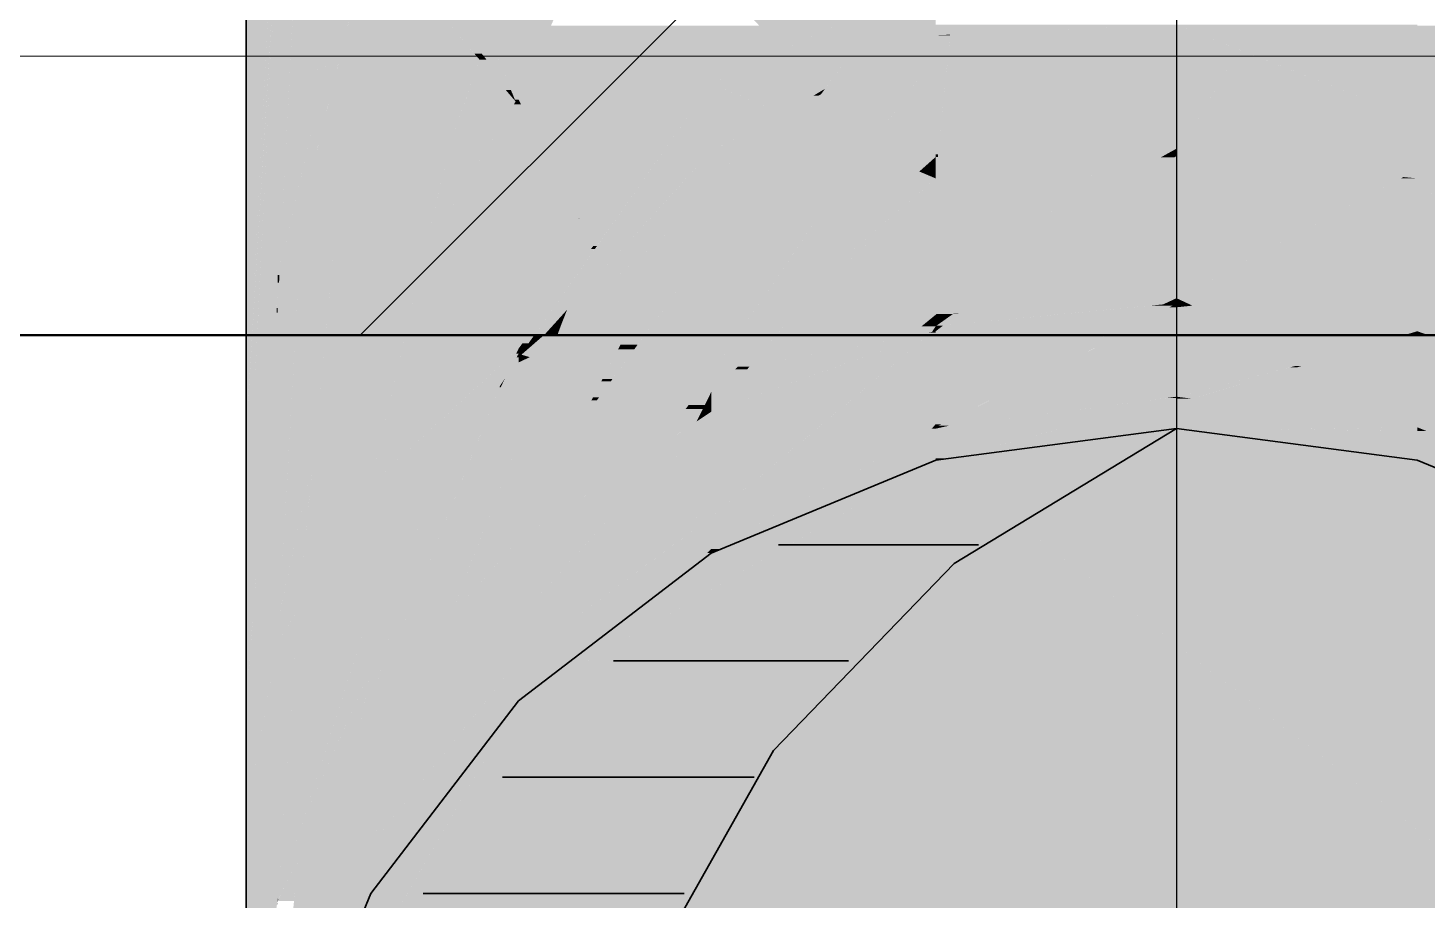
# Model space of a CAD drawing. Extents: x 0 to 756, y -25 to 420.
# Drawn here: x 285.769 to 289.678, y 265.954 to 268.392 of the extents above; entities that cross this region are included whole.
import ezdxf
from ezdxf.lldxf.tags import DXFTag

# ---------------------------------------------------------------- set-up
doc = ezdxf.new("R2010")
doc.units = 0
doc.layers.get('0').update_dxf_attribs({"lineweight": 25})
for name, color, linetype, lineweight in [('A_Innenwand', 7, 'Continuous', 25), ('FENSTER', 7, 'Continuous', 13), ('Standard', 7, 'Continuous', 25), ('WAND_HOLZ_TRAGEND', 7, 'Continuous', 13)]:
    doc.layers.add(name, color=color, linetype=linetype, lineweight=lineweight)
doc.layers.add('L_Abluft', color=2, linetype='Continuous', lineweight=35, true_color=0xffff00)
doc.layers.add('L_Abluft-Shading', color=2, linetype='Continuous', lineweight=35, true_color=0xffff00)
tags = doc.linetypes.add('STRICHPUNKT2', pattern=[12.7, 6.35, -3.175, 0, -3.175]).pattern_tags.tags
tags[10:11] = [DXFTag(74, 4), DXFTag(75, 0), DXFTag(340, '0'), DXFTag(46, 0.0), DXFTag(50, 0.0), DXFTag(44, 0.0), DXFTag(45, 0.0)]
tags[8:9] = [DXFTag(74, 4), DXFTag(75, 0), DXFTag(340, '0'), DXFTag(46, 0.0), DXFTag(50, 0.0), DXFTag(44, 0.0), DXFTag(45, 0.0)]
tags[6:7] = [DXFTag(74, 4), DXFTag(75, 0), DXFTag(340, '0'), DXFTag(46, 0.0), DXFTag(50, 0.0), DXFTag(44, 0.0), DXFTag(45, 0.0)]
tags[4:5] = [DXFTag(74, 4), DXFTag(75, 0), DXFTag(340, '0'), DXFTag(46, 0.0), DXFTag(50, 0.0), DXFTag(44, 0.0), DXFTag(45, 0.0)]

# ---------------------------------------------------------------- blocks, each defined once
blk = doc.blocks.new('Shading-A0T78ONHOY', base_point=(286.4668, 269.5274))
at = {"layer": 'L_Abluft-Shading', "color": 54, "true_color": 0xacac00}
for points in [[(286.5654, 268.1289), (286.7128, 268.8004), (286.6265, 268.8004)], [(286.4715, 267.7009), (286.4668, 267.7009), (286.5226, 268.7007)], [(286.4668, 267.7009), (286.5226, 268.7007), (286.4668, 268.7007)], [(286.5654, 268.1289), (286.4934, 268.1289), (286.6207, 268.7367)], [(286.4934, 268.1289), (286.6207, 268.7367), (286.5245, 268.7367)], [(286.6422, 267.9359), (286.5479, 267.9359), (286.7265, 268.6564)], [(286.5957, 268.1289), (286.5654, 268.1289), (286.7265, 268.6564)], [(286.5654, 268.1289), (286.7265, 268.6564), (286.6812, 268.6564)], [(286.7265, 267.9224), (286.6406, 267.9224), (286.7265, 268.6564)], [(286.4715, 267.7009), (286.5654, 268.1289), (286.4934, 268.1289)], [(286.5479, 267.9359), (286.5231, 267.9359), (286.5654, 268.1289)], [(286.5479, 267.9359), (286.5957, 268.1289), (286.5654, 268.1289)], [(286.4896, 267.7009), (286.4715, 267.7009), (286.5479, 267.9359)], [(286.4715, 267.7009), (286.5479, 267.9359), (286.5231, 267.9359)], [(286.5245, 267.6785), (286.484, 267.6785), (286.5479, 267.9359)], [(286.6265, 267.8016), (286.5357, 267.8016), (286.6422, 267.9359)], [(286.5357, 267.8016), (286.6422, 267.9359), (286.5479, 267.9359)], [(286.6265, 267.8016), (286.7265, 267.9224), (286.6406, 267.9224)], [(286.5245, 267.6785), (286.6265, 267.8016), (286.5357, 267.8016)], [(286.4668, 267.6794), (286.4715, 267.7009), (286.4668, 267.7009)], [(286.4668, 267.6088), (286.4896, 267.7009), (286.4715, 267.7009)], [(286.4704, 267.6794), (286.4668, 267.6794), (286.4715, 267.7009)], [(286.4668, 267.6088), (286.4704, 267.6794), (286.4668, 267.6794)], [(286.4668, 267.6088), (286.5245, 267.6785), (286.484, 267.6785)], [(288.3053, 267.2842), (287.9884, 267.2842), (288.2936, 267.5398)], [(288.0264, 267.3161), (287.9959, 267.3161), (288.2936, 267.5398)], [(288.2513, 267.508), (288.2051, 267.508), (288.2936, 267.5398)], [(288.3053, 267.5398), (288.2936, 267.5398), (288.3053, 267.544)], [(288.3053, 267.2842), (288.3053, 267.5398), (288.2936, 267.5398)], [(289.6628, 267.5398), (289.6511, 267.5398), (289.6511, 267.544)], [(289.6758, 267.5351), (289.6511, 267.5351), (289.6628, 267.5398)], [(289.6511, 267.5351), (289.6628, 267.5398), (289.6511, 267.5398)], [(289.7379, 267.2754), (289.6511, 267.2754), (289.6511, 267.5351)], [(289.7233, 267.319), (289.6758, 267.5351), (289.6511, 267.5351)], [(290.2782, 267.319), (289.7233, 267.319), (289.6758, 267.5351)], [(287.9991, 267.319), (287.6782, 267.319), (288.2051, 267.508)], [(287.9959, 267.3161), (288.2513, 267.508), (288.2051, 267.508)], [(287.9959, 267.3161), (287.6782, 267.3161), (287.9991, 267.319)], [(287.6782, 267.3161), (287.9991, 267.319), (287.6782, 267.319)], [(287.6782, 267.0245), (288.0264, 267.3161), (287.9959, 267.3161)], [(287.6782, 267.0773), (287.9959, 267.3161), (287.6782, 267.3161)], [(287.7358, 267.0773), (287.6782, 267.0773), (287.9959, 267.3161)], [(287.6782, 267.0245), (288.2936, 267.2707), (287.9723, 267.2707)], [(288.2936, 267.2707), (287.9723, 267.2707), (288.3053, 267.2842)], [(287.9723, 267.2707), (288.3053, 267.2842), (287.9884, 267.2842)], [(288.2936, 267.2707), (288.3053, 267.2754), (288.2976, 267.2754)], [(288.3053, 267.2754), (288.2976, 267.2754), (288.3053, 267.2842)], [(289.7513, 267.2353), (289.7379, 267.2754), (289.6511, 267.2754)], [(287.6782, 267.0245), (287.7358, 267.0773), (287.6782, 267.0773)]]:
    blk.add_solid(points, dxfattribs=at)
at = {"layer": 'L_Abluft-Shading', "color": 54, "true_color": 0x8f8f00}
for points in [[(286.4006, 267.3576), (286.3846, 267.3576), (286.4668, 268.7007)], [(286.4668, 267.6794), (286.4165, 267.6794), (286.4668, 268.7007)], [(286.3797, 267.2783), (286.4649, 268.671), (286.4517, 268.671)], [(286.3797, 267.2783), (286.3782, 267.2783), (286.4442, 268.5265)], [(286.3782, 267.2783), (286.4442, 268.5265), (286.3782, 268.5265)], [(286.4633, 267.5957), (286.4124, 267.5957), (286.4668, 267.6794)], [(286.4124, 267.5957), (286.4668, 267.6794), (286.4165, 267.6794)], [(286.4668, 267.6088), (286.4639, 267.6088), (286.4668, 267.6794)], [(286.4633, 267.5957), (286.4668, 267.6088), (286.4639, 267.6088)], [(286.4006, 267.3576), (286.4633, 267.5957), (286.4124, 267.5957)], [(286.3797, 267.2783), (286.4006, 267.3576), (286.3846, 267.3576)], [(286.3782, 267.2724), (286.3797, 267.2783), (286.3782, 267.2783)]]:
    blk.add_solid(points, dxfattribs=at)
at = {"layer": 'L_Abluft-Shading', "color": 52, "true_color": 0xc7c700}
for points in [[(287.1185, 268.218), (286.9219, 268.7), (286.7313, 268.7)], [(287.0309, 268.3029), (286.7265, 268.3029), (286.7265, 268.6564)], [(287.0165, 268.3197), (286.7664, 268.6564), (286.7265, 268.6564)], [(287.0368, 268.3197), (287.0165, 268.3197), (286.7664, 268.6564)], [(287.1293, 268.1916), (287.1397, 268.6036), (286.9612, 268.6036)], [(287.1397, 268.1916), (287.1293, 268.1916), (287.1397, 268.6036)], [(287.0309, 268.3029), (287.0368, 268.3197), (287.0165, 268.3197)], [(287.0503, 268.3029), (287.0309, 268.3029), (287.0368, 268.3197)], [(286.948, 268.0667), (286.7265, 268.0667), (287.0309, 268.3029)], [(286.7265, 268.0667), (287.0309, 268.3029), (286.7265, 268.3029)], [(287.1315, 268.1862), (286.99, 268.1862), (287.0309, 268.3029)], [(287.1041, 268.218), (287.0503, 268.3029), (287.0309, 268.3029)], [(287.1185, 268.218), (287.1041, 268.218), (287.0503, 268.3029)], [(287.1315, 268.1862), (287.1185, 268.218), (287.1041, 268.218)], [(287.1315, 268.1862), (287.1397, 268.1916), (287.1293, 268.1916)], [(286.948, 268.0667), (287.1315, 268.1862), (286.99, 268.1862)], [(286.7265, 267.9224), (286.948, 268.0667), (286.7265, 268.0667)], [(288.2441, 267.6031), (287.9185, 267.6031), (288.3053, 267.9712)], [(288.0428, 267.7214), (288.0186, 267.7214), (288.3053, 267.9712)], [(288.2716, 267.9419), (288.2051, 267.9419), (288.3053, 267.9712)], [(288.3053, 267.5901), (288.2419, 267.5901), (288.3053, 267.9712)], [(290.0619, 267.544), (289.6511, 267.544), (289.6511, 267.9712)], [(289.9369, 267.8875), (289.7316, 267.8875), (289.6511, 267.9712)], [(288.1512, 267.8781), (287.9874, 267.8781), (288.2051, 267.9419)], [(288.0186, 267.7214), (288.2716, 267.9419), (288.2051, 267.9419)], [(287.9256, 267.7876), (287.6782, 267.7876), (287.9874, 267.8781)], [(288.0186, 267.7214), (287.8805, 267.7214), (288.1512, 267.8781)], [(287.8805, 267.7214), (288.1512, 267.8781), (287.9874, 267.8781)], [(287.6782, 267.4248), (287.9256, 267.7876), (287.6782, 267.7876)], [(287.6782, 267.4248), (288.0186, 267.7214), (287.8805, 267.7214)], [(287.9185, 267.6031), (287.8828, 267.6031), (288.0186, 267.7214)], [(287.9185, 267.6031), (288.0428, 267.7214), (288.0186, 267.7214)], [(287.7444, 267.4374), (287.6926, 267.4374), (287.9185, 267.6031)], [(287.6926, 267.4374), (287.9185, 267.6031), (287.8828, 267.6031)], [(287.7848, 267.4451), (287.7524, 267.4451), (287.9185, 267.6031)], [(288.2319, 267.53), (287.8567, 267.53), (288.2441, 267.6031)], [(287.8567, 267.53), (288.2441, 267.6031), (287.9185, 267.6031)], [(288.2319, 267.53), (288.3053, 267.5901), (288.2419, 267.5901)], [(288.3053, 267.558), (288.2661, 267.558), (288.3053, 267.5901)], [(287.7848, 267.4451), (288.2319, 267.53), (287.8567, 267.53)], [(288.2051, 267.508), (288.1161, 267.508), (288.2319, 267.53)], [(288.2051, 267.508), (288.2664, 267.53), (288.2319, 267.53)], [(288.2319, 267.53), (288.295, 267.542), (288.2466, 267.542)], [(288.2664, 267.53), (288.2319, 267.53), (288.2936, 267.5398)], [(288.2319, 267.53), (288.2936, 267.5398), (288.2833, 267.5398)], [(288.295, 267.542), (288.2466, 267.542), (288.3053, 267.558)], [(288.2466, 267.542), (288.3053, 267.558), (288.2661, 267.558)], [(288.2936, 267.5398), (288.2833, 267.5398), (288.295, 267.542)], [(288.2936, 267.5398), (288.2998, 267.542), (288.295, 267.542)], [(288.2998, 267.542), (288.295, 267.542), (288.3053, 267.544)], [(288.295, 267.542), (288.3053, 267.544), (288.2963, 267.544)], [(288.3053, 267.544), (288.2963, 267.544), (288.3053, 267.558)], [(290.2782, 267.319), (290.0619, 267.544), (289.6511, 267.544)], [(288.0296, 267.4451), (287.7848, 267.4451), (288.2051, 267.508)], [(287.7848, 267.4451), (288.2051, 267.508), (288.1161, 267.508)], [(287.6782, 267.319), (288.0296, 267.4451), (287.7848, 267.4451)], [(287.6782, 267.4248), (287.7444, 267.4374), (287.6926, 267.4374)], [(287.7312, 267.4248), (287.6782, 267.4248), (287.7444, 267.4374)], [(287.725, 267.3744), (287.6782, 267.3744), (287.7783, 267.4374)], [(287.6782, 267.3744), (287.7783, 267.4374), (287.7444, 267.4374)], [(287.6782, 267.3744), (287.7312, 267.4248), (287.6782, 267.4248)], [(287.7783, 267.4374), (287.7444, 267.4374), (287.7848, 267.4451)], [(287.7444, 267.4374), (287.7848, 267.4451), (287.7524, 267.4451)], [(287.6782, 267.319), (287.725, 267.3744), (287.6782, 267.3744)]]:
    blk.add_solid(points, dxfattribs=at)
at = {"layer": 'L_Abluft-Shading', "color": 52, "true_color": 0xdddd00}
for points in [[(287.1397, 268.1916), (287.378, 268.735), (287.1397, 268.735)], [(288.0065, 268.2361), (287.6782, 268.2361), (288.1763, 268.468)], [(288.3053, 268.3712), (288.1054, 268.3712), (288.3053, 268.468)], [(288.1054, 268.3712), (288.3053, 268.468), (288.1763, 268.468)], [(287.6782, 268.2361), (288.1391, 268.4507), (287.9318, 268.4507)], [(287.1397, 268.1916), (287.6782, 268.3982), (287.2303, 268.3982)], [(287.8383, 268.3716), (287.6782, 268.3716), (287.8123, 268.3982)], [(287.6782, 268.3716), (287.8123, 268.3982), (287.6782, 268.3982)], [(287.8383, 268.3716), (287.897, 268.4213), (287.7898, 268.4213)], [(289.9742, 268.1349), (289.6511, 268.1349), (290.2782, 268.3982)], [(289.6511, 268.1349), (290.2782, 268.3982), (289.6511, 268.3982)], [(287.6782, 268.2361), (287.8383, 268.3716), (287.6782, 268.3716)], [(287.9846, 268.2061), (288.3053, 268.3712), (288.1054, 268.3712)], [(288.3053, 268.3148), (288.1957, 268.3148), (288.3053, 268.3712)], [(288.1864, 268.1515), (287.8784, 268.1515), (288.3053, 268.3148)], [(287.8784, 268.1515), (288.3053, 268.3148), (288.1957, 268.3148)], [(288.3053, 268.052), (288.114, 268.052), (288.3053, 268.3148)], [(287.7126, 268.2216), (288.0065, 268.2361), (287.6782, 268.2361)], [(287.8784, 268.1515), (287.6782, 268.1515), (287.6782, 268.2361)], [(287.9959, 268.2216), (287.7126, 268.2216), (288.0065, 268.2361)], [(287.8784, 268.1515), (287.9959, 268.2216), (287.7126, 268.2216)], [(287.8784, 268.1515), (287.9769, 268.2022), (287.9634, 268.2022)], [(287.9769, 268.2022), (287.9634, 268.2022), (287.9959, 268.2216)], [(287.9769, 268.2022), (287.9846, 268.2061), (287.9808, 268.2061)], [(287.9846, 268.2061), (287.9808, 268.2061), (287.9959, 268.2216)], [(287.6782, 268.0485), (287.8784, 268.1515), (287.6782, 268.1515)], [(287.9998, 268.1003), (287.7789, 268.1003), (287.8784, 268.1515)], [(288.114, 268.052), (288.1864, 268.1515), (287.8784, 268.1515)], [(289.8481, 268.0258), (289.9742, 268.1349), (289.6511, 268.1349)], [(289.8481, 268.0258), (289.7772, 268.0258), (289.6511, 268.1349)], [(289.8402, 267.9712), (289.6511, 267.9712), (289.6511, 268.1349)], [(287.7494, 268.049), (287.6793, 268.049), (287.7789, 268.1003)], [(288.114, 268.052), (287.7511, 268.052), (287.9998, 268.1003)], [(287.7511, 268.052), (287.9998, 268.1003), (287.7789, 268.1003)], [(287.9054, 267.9254), (287.6782, 267.9254), (288.1091, 268.049)], [(287.6782, 267.9254), (288.1091, 268.049), (287.7494, 268.049)], [(287.6782, 268.0485), (287.7494, 268.049), (287.6793, 268.049)], [(287.7491, 268.0485), (287.6782, 268.0485), (287.7494, 268.049)], [(287.6782, 267.9254), (287.7491, 268.0485), (287.6782, 268.0485)], [(287.7494, 268.049), (288.114, 268.052), (287.7511, 268.052)], [(288.1091, 268.049), (287.7494, 268.049), (288.114, 268.052)], [(287.9874, 267.8781), (287.8274, 267.8781), (288.114, 268.052)], [(288.2596, 267.9905), (288.0692, 267.9905), (288.114, 268.052)], [(288.163, 268.0313), (288.3053, 268.052), (288.114, 268.052)], [(288.3053, 268.0313), (288.163, 268.0313), (288.3053, 268.052)], [(288.2596, 267.9905), (288.3053, 268.0313), (288.163, 268.0313)], [(288.3053, 267.9905), (288.2596, 267.9905), (288.3053, 268.0313)], [(288.2051, 267.9419), (288.0338, 267.9419), (288.2596, 267.9905)], [(288.0338, 267.9419), (288.2596, 267.9905), (288.0692, 267.9905)], [(288.2051, 267.9419), (288.3053, 267.9712), (288.2379, 267.9712)], [(288.3053, 267.9712), (288.2379, 267.9712), (288.2596, 267.9905)], [(288.3053, 267.9712), (288.3053, 267.9905), (288.2596, 267.9905)], [(289.9369, 267.8875), (289.8402, 267.9712), (289.6511, 267.9712)], [(287.6782, 267.7876), (287.9054, 267.9254), (287.6782, 267.9254)], [(287.9874, 267.8781), (288.2051, 267.9419), (288.0338, 267.9419)], [(287.6782, 267.7876), (287.9874, 267.8781), (287.8274, 267.8781)]]:
    blk.add_solid(points, dxfattribs=at)
at = {"layer": 'L_Abluft-Shading', "color": 52, "true_color": 0xd0d000}
for points in [[(287.5364, 268.1916), (287.1397, 268.1916), (287.6782, 268.3982)], [(287.6782, 268.2361), (287.5669, 268.2361), (287.6782, 268.3982)], [(287.4047, 267.8599), (287.3087, 267.8599), (287.6782, 268.2361)], [(287.3087, 267.8599), (287.6782, 268.2361), (287.5669, 268.2361)], [(287.3588, 267.7823), (287.3483, 267.7823), (287.6782, 268.2361)], [(287.6782, 268.0485), (287.5462, 268.0485), (287.6782, 268.2361)], [(287.3087, 267.8599), (287.5364, 268.1916), (287.1397, 268.1916)], [(287.1468, 268.1778), (287.1397, 268.1778), (287.1397, 268.1916)], [(287.3073, 267.8599), (287.1468, 268.1778), (287.1397, 268.1778)], [(287.3483, 267.7823), (287.1397, 267.7823), (287.1397, 268.1778)], [(287.3087, 267.8599), (287.3073, 267.8599), (287.1468, 268.1778)], [(287.2127, 267.535), (287.1849, 267.535), (287.6782, 268.0485)], [(287.1849, 267.535), (287.6782, 268.0485), (287.5462, 268.0485)], [(287.6782, 267.9254), (287.5667, 267.9254), (287.6782, 268.0485)], [(287.3091, 267.6041), (287.2753, 267.6041), (287.6782, 267.9254)], [(287.2753, 267.6041), (287.6782, 267.9254), (287.5667, 267.9254)], [(287.5292, 267.7067), (287.427, 267.7067), (287.6782, 267.9254)], [(287.6782, 267.7876), (287.5843, 267.7876), (287.6782, 267.9254)], [(287.3079, 267.8588), (287.3087, 267.8599), (287.3073, 267.8599)], [(287.3093, 267.8588), (287.3079, 267.8588), (287.3087, 267.8599)], [(287.3483, 267.7823), (287.3093, 267.8588), (287.3079, 267.8588)], [(287.3483, 267.7823), (287.4047, 267.8599), (287.3087, 267.8599)], [(287.1397, 267.4954), (287.3483, 267.7823), (287.1397, 267.7823)], [(287.1677, 267.5106), (287.1508, 267.5106), (287.3528, 267.7737)], [(287.1508, 267.5106), (287.3528, 267.7737), (287.342, 267.7737)], [(287.3528, 267.7737), (287.342, 267.7737), (287.3483, 267.7823)], [(287.3528, 267.7737), (287.3588, 267.7823), (287.3483, 267.7823)], [(287.5292, 267.7067), (287.6782, 267.7876), (287.5843, 267.7876)], [(287.2578, 267.5595), (287.5292, 267.7067), (287.427, 267.7067)], [(287.2578, 267.5595), (287.2349, 267.5595), (287.2753, 267.6041)], [(287.2578, 267.5595), (287.3091, 267.6041), (287.2753, 267.6041)], [(287.1677, 267.5106), (287.2127, 267.535), (287.1849, 267.535)], [(287.2127, 267.535), (287.2578, 267.5595), (287.2349, 267.5595)], [(287.1397, 267.4954), (287.1677, 267.5106), (287.1508, 267.5106)]]:
    blk.add_solid(points, dxfattribs=at)
at = {"layer": 'L_Abluft-Shading', "color": 52, "true_color": 0xe3e300}
for points in [[(288.3053, 268.3712), (288.9782, 268.4007), (288.3053, 268.4007)], [(288.9782, 268.3852), (288.6248, 268.3852), (288.9782, 268.4007)], [(289.6511, 268.1349), (289.6511, 268.4007), (288.9782, 268.4007)], [(289.153, 268.3316), (288.9782, 268.3316), (288.9782, 268.4007)], [(288.3401, 268.3148), (288.3053, 268.3148), (288.346, 268.373)], [(288.3448, 268.3712), (288.3053, 268.3712), (288.346, 268.373)], [(288.3053, 268.3148), (288.3448, 268.3712), (288.3053, 268.3712)], [(288.5555, 268.3084), (288.3395, 268.3084), (288.346, 268.373)], [(288.6138, 268.373), (288.346, 268.373), (288.6248, 268.3852)], [(288.5555, 268.3084), (288.6138, 268.373), (288.346, 268.373)], [(288.9782, 268.3084), (288.5555, 268.3084), (288.9782, 268.3852)], [(288.5555, 268.3084), (288.9782, 268.3852), (288.6248, 268.3852)], [(288.3121, 268.0389), (288.3053, 268.0389), (288.3401, 268.3148)], [(288.3053, 268.0389), (288.3401, 268.3148), (288.3053, 268.3148)], [(288.3121, 268.0389), (288.5555, 268.3084), (288.3395, 268.3084)], [(288.9782, 268.1782), (288.4379, 268.1782), (288.5555, 268.3084)], [(288.9782, 268.1782), (288.9782, 268.3084), (288.5555, 268.3084)], [(289.0629, 268.1782), (288.9782, 268.1782), (289.153, 268.3316)], [(288.9782, 268.1782), (289.153, 268.3316), (288.9782, 268.3316)], [(289.6511, 268.1349), (289.0375, 268.1349), (289.153, 268.3316)], [(288.5255, 268.0389), (288.3121, 268.0389), (288.9782, 268.1782)], [(288.3121, 268.0389), (288.9782, 268.1782), (288.4379, 268.1782)], [(288.7823, 268.0156), (288.4497, 268.0156), (288.9782, 268.1782)], [(288.9782, 268.0543), (288.8288, 268.0543), (288.9782, 268.1782)], [(288.9782, 268.0339), (289.0629, 268.1782), (288.9782, 268.1782)], [(289.6511, 268.0339), (288.9782, 268.0339), (289.6511, 268.1349)], [(288.9782, 268.0339), (289.6511, 268.1349), (289.0375, 268.1349)], [(288.3114, 268.0313), (288.3053, 268.0313), (288.3121, 268.0389)], [(288.3053, 267.9712), (288.5255, 268.0389), (288.3121, 268.0389)], [(288.3053, 268.0313), (288.3121, 268.0389), (288.3053, 268.0389)], [(288.9337, 268.0298), (288.7993, 268.0298), (288.9782, 268.0543)], [(288.7993, 268.0298), (288.9782, 268.0543), (288.8288, 268.0543)], [(288.9782, 268.0339), (288.9412, 268.0339), (288.9782, 268.0543)], [(288.3053, 267.9712), (288.3114, 268.0313), (288.3053, 268.0313)], [(288.3053, 267.9712), (288.7823, 268.0156), (288.4497, 268.0156)], [(288.7823, 268.0156), (288.9337, 268.0298), (288.7993, 268.0298)], [(288.9337, 268.0298), (288.9782, 268.0339), (288.9412, 268.0339)], [(289.6511, 267.9712), (289.6511, 268.0339), (288.9782, 268.0339)]]:
    blk.add_solid(points, dxfattribs=at)
at = {"layer": 'L_Abluft-Shading', "color": 52, "true_color": 0xbdbd00}
for points in [[(287.1397, 268.1862), (287.1315, 268.1862), (287.1397, 268.1916)], [(287.1397, 267.7658), (286.878, 267.7658), (287.1397, 268.1778)], [(286.878, 267.7658), (287.1397, 268.1778), (287.1264, 268.1778)], [(287.0594, 268.0667), (286.948, 268.0667), (287.1315, 268.1862)], [(287.1397, 268.1778), (287.1264, 268.1778), (287.1315, 268.1862)], [(287.1397, 268.1778), (287.1397, 268.1862), (287.1315, 268.1862)], [(286.9144, 267.9224), (286.7265, 267.9224), (286.948, 268.0667)], [(286.878, 267.7658), (287.0594, 268.0667), (286.948, 268.0667)], [(286.878, 267.7658), (286.7265, 267.7658), (286.7265, 267.9224)], [(286.878, 267.7658), (286.9144, 267.9224), (286.7265, 267.9224)], [(286.7265, 267.1147), (286.878, 267.7658), (286.7265, 267.7658)], [(287.1397, 267.4954), (286.8151, 267.4954), (286.878, 267.7658)], [(287.1397, 267.4954), (287.1397, 267.7658), (286.878, 267.7658)], [(287.6782, 267.4937), (287.4631, 267.4937), (287.6782, 267.7876)], [(287.619, 267.7067), (287.5292, 267.7067), (287.6782, 267.7876)], [(287.4523, 267.5595), (287.2578, 267.5595), (287.5292, 267.7067)], [(287.4721, 267.5061), (287.4244, 267.5061), (287.619, 267.7067)], [(287.4244, 267.5061), (287.619, 267.7067), (287.5292, 267.7067)], [(287.228, 267.4785), (287.1477, 267.4785), (287.2488, 267.535)], [(287.1477, 267.4785), (287.2488, 267.535), (287.2127, 267.535)], [(287.1846, 267.5106), (287.1677, 267.5106), (287.2127, 267.535)], [(287.2488, 267.535), (287.2127, 267.535), (287.2578, 267.5595)], [(287.4244, 267.5061), (287.2381, 267.5061), (287.2578, 267.5595)], [(287.4244, 267.5061), (287.4523, 267.5595), (287.2578, 267.5595)], [(286.7265, 267.1147), (287.1397, 267.4954), (286.8151, 267.4954)], [(287.1534, 267.4954), (287.1397, 267.4954), (287.1677, 267.5106)], [(287.1505, 267.4809), (287.1397, 267.4809), (287.1846, 267.5106)], [(287.1397, 267.4809), (287.1846, 267.5106), (287.1677, 267.5106)], [(287.1397, 267.4809), (287.1534, 267.4954), (287.1397, 267.4954)], [(287.3986, 267.4568), (287.22, 267.4568), (287.4244, 267.5061)], [(287.22, 267.4568), (287.4244, 267.5061), (287.2381, 267.5061)], [(287.4021, 267.4104), (287.3744, 267.4104), (287.4631, 267.4937)], [(287.3744, 267.4104), (287.4631, 267.4937), (287.4179, 267.4937)], [(287.6782, 267.4248), (287.4127, 267.4248), (287.4631, 267.4937)], [(287.4631, 267.4937), (287.4179, 267.4937), (287.4244, 267.5061)], [(287.4631, 267.4937), (287.4721, 267.5061), (287.4244, 267.5061)], [(287.6782, 267.4248), (287.6782, 267.4937), (287.4631, 267.4937)], [(287.1477, 267.4785), (287.1505, 267.4809), (287.1397, 267.4809)], [(287.1477, 267.4785), (287.1397, 267.4785), (287.1397, 267.4809)], [(287.1397, 267.4715), (287.1477, 267.4785), (287.1397, 267.4785)], [(287.1709, 267.4715), (287.1397, 267.4715), (287.1477, 267.4785)], [(287.22, 267.4568), (287.1397, 267.4568), (287.1709, 267.4715)], [(287.1397, 267.4568), (287.1709, 267.4715), (287.1397, 267.4715)], [(287.1397, 267.2388), (287.22, 267.4568), (287.1397, 267.4568)], [(287.22, 267.4568), (287.228, 267.4785), (287.1477, 267.4785)], [(287.3476, 267.3591), (287.184, 267.3591), (287.22, 267.4568)], [(287.3744, 267.4104), (287.3986, 267.4568), (287.22, 267.4568)], [(287.3744, 267.4104), (287.2806, 267.4104), (287.22, 267.4568)], [(287.3476, 267.3591), (287.3744, 267.4104), (287.2806, 267.4104)], [(287.3971, 267.4035), (287.3708, 267.4035), (287.3744, 267.4104)], [(287.3971, 267.4035), (287.4021, 267.4104), (287.3744, 267.4104)], [(287.6627, 267.4035), (287.3971, 267.4035), (287.6782, 267.4248)], [(287.3971, 267.4035), (287.6782, 267.4248), (287.4127, 267.4248)], [(287.6782, 267.3744), (287.6415, 267.3744), (287.6782, 267.4248)], [(287.3645, 267.3591), (287.3476, 267.3591), (287.3971, 267.4035)], [(287.3476, 267.3591), (287.3971, 267.4035), (287.3708, 267.4035)], [(287.5726, 267.3508), (287.3584, 267.3508), (287.3971, 267.4035)], [(287.615, 267.338), (287.6627, 267.4035), (287.3971, 267.4035)], [(287.6602, 267.338), (287.615, 267.338), (287.6782, 267.3744)], [(287.615, 267.338), (287.6782, 267.3744), (287.6415, 267.3744)], [(287.6782, 267.3262), (287.6544, 267.3262), (287.6782, 267.3744)], [(287.3054, 267.2783), (287.1542, 267.2783), (287.3476, 267.3591)], [(287.1542, 267.2783), (287.3476, 267.3591), (287.184, 267.3591)], [(287.3054, 267.2783), (287.3584, 267.3508), (287.3432, 267.3508)], [(287.4531, 267.2783), (287.3054, 267.2783), (287.3584, 267.3508)], [(287.3584, 267.3508), (287.3432, 267.3508), (287.3476, 267.3591)], [(287.3584, 267.3508), (287.3645, 267.3591), (287.3476, 267.3591)], [(287.3751, 267.338), (287.5726, 267.3508), (287.3584, 267.3508)], [(287.615, 267.338), (287.3751, 267.338), (287.5726, 267.3508)], [(287.5292, 267.22), (287.615, 267.338), (287.3751, 267.338)], [(287.6544, 267.3262), (287.6064, 267.3262), (287.615, 267.338)], [(287.6544, 267.3262), (287.6602, 267.338), (287.615, 267.338)], [(287.5292, 267.22), (287.6375, 267.292), (287.5815, 267.292)], [(287.6375, 267.292), (287.5815, 267.292), (287.6544, 267.3262)], [(287.5815, 267.292), (287.6544, 267.3262), (287.6064, 267.3262)], [(287.6375, 267.292), (287.6782, 267.319), (287.6509, 267.319)], [(287.6782, 267.319), (287.6509, 267.319), (287.6544, 267.3262)], [(287.6782, 267.319), (287.6782, 267.3262), (287.6544, 267.3262)], [(287.2765, 267.2388), (287.1397, 267.2388), (287.3054, 267.2783)], [(287.1397, 267.2388), (287.3054, 267.2783), (287.1542, 267.2783)], [(287.1872, 267.052), (287.1397, 267.052), (287.3054, 267.2783)], [(287.5292, 267.22), (287.2749, 267.22), (287.4531, 267.2783)], [(287.2749, 267.22), (287.4531, 267.2783), (287.3054, 267.2783)], [(287.1397, 267.052), (287.2765, 267.2388), (287.1397, 267.2388)], [(287.1397, 266.9612), (287.5292, 267.22), (287.2749, 267.22)], [(287.1397, 266.9612), (287.1872, 267.052), (287.1397, 267.052)]]:
    blk.add_solid(points, dxfattribs=at)
at = {"layer": 'L_Abluft-Shading', "color": 52, "true_color": 0xcccc00}
for points in [[(288.7325, 267.9712), (288.3053, 267.9712), (288.7823, 268.0156)], [(288.5191, 267.7093), (288.4389, 267.7093), (288.7823, 268.0156)], [(288.9782, 267.7093), (288.5191, 267.7093), (288.9782, 268.0339)], [(288.5191, 267.7093), (288.9724, 268.0298), (288.9337, 268.0298)], [(288.5191, 267.7093), (288.9155, 268.0156), (288.7823, 268.0156)], [(288.9155, 268.0156), (288.7823, 268.0156), (288.9337, 268.0298)], [(288.9724, 268.0298), (288.9337, 268.0298), (288.9782, 268.0339)], [(289.6121, 267.9749), (288.9782, 267.9749), (288.9782, 268.0339)], [(288.3053, 267.5901), (288.7325, 267.9712), (288.3053, 267.9712)], [(288.9782, 267.6363), (289.6121, 267.9749), (288.9782, 267.9749)], [(289.0592, 267.6363), (288.9782, 267.6363), (289.6511, 267.9712)], [(288.9782, 267.6363), (289.6511, 267.9712), (289.6052, 267.9712)], [(289.6511, 267.6156), (289.0226, 267.6156), (289.6511, 267.9712)], [(289.6511, 267.9712), (289.6052, 267.9712), (289.6121, 267.9749)], [(288.3537, 267.5923), (288.3077, 267.5923), (288.5191, 267.7093)], [(288.3077, 267.5923), (288.5191, 267.7093), (288.4389, 267.7093)], [(288.3687, 267.593), (288.3546, 267.593), (288.5191, 267.7093)], [(288.9782, 267.6363), (288.4247, 267.6363), (288.9782, 267.7093)], [(288.4247, 267.6363), (288.9782, 267.7093), (288.5191, 267.7093)], [(288.4461, 267.56), (288.326, 267.56), (288.9337, 267.6156)], [(288.326, 267.56), (288.9337, 267.6156), (288.906, 267.6156)], [(288.3687, 267.593), (288.9782, 267.6363), (288.4247, 267.6363)], [(288.6695, 267.593), (288.3687, 267.593), (288.941, 267.619)], [(288.3687, 267.593), (288.941, 267.619), (288.7345, 267.619)], [(288.941, 267.619), (288.7345, 267.619), (288.9782, 267.6363)], [(288.9337, 267.6156), (288.906, 267.6156), (288.941, 267.619)], [(288.9337, 267.6156), (288.9632, 267.619), (288.941, 267.619)], [(288.9632, 267.619), (288.941, 267.619), (288.9782, 267.6207)], [(288.941, 267.619), (288.9782, 267.6207), (288.9446, 267.6207)], [(288.9782, 267.6207), (288.9446, 267.6207), (288.9782, 267.6363)], [(289.0118, 267.6207), (288.9782, 267.6207), (288.9782, 267.6363)], [(289.0226, 267.6156), (289.0592, 267.6363), (288.9782, 267.6363)], [(289.0226, 267.6156), (289.0118, 267.6207), (288.9782, 267.6207)], [(289.6511, 267.544), (289.6511, 267.6156), (289.0226, 267.6156)], [(288.3506, 267.5901), (288.3053, 267.5901), (288.3537, 267.5923)], [(288.3053, 267.5901), (288.3537, 267.5923), (288.3077, 267.5923)], [(288.3053, 267.558), (288.3506, 267.5901), (288.3053, 267.5901)], [(288.326, 267.56), (288.3081, 267.56), (288.3678, 267.5923)], [(288.3081, 267.56), (288.3678, 267.5923), (288.3537, 267.5923)], [(288.326, 267.56), (288.6695, 267.593), (288.3687, 267.593)], [(288.3678, 267.5923), (288.3537, 267.5923), (288.3687, 267.593)], [(288.3537, 267.5923), (288.3687, 267.593), (288.3546, 267.593)], [(288.3053, 267.544), (288.4461, 267.56), (288.326, 267.56)], [(288.3053, 267.558), (288.326, 267.56), (288.3081, 267.56)], [(288.3235, 267.558), (288.3053, 267.558), (288.326, 267.56)], [(288.3053, 267.544), (288.3235, 267.558), (288.3053, 267.558)]]:
    blk.add_solid(points, dxfattribs=at)
at = {"layer": 'L_Abluft-Shading', "color": 54, "true_color": 0xa6a600}
for points in [[(286.7265, 267.184), (286.5654, 267.184), (286.7265, 267.9224)], [(286.7002, 267.8016), (286.6265, 267.8016), (286.7265, 267.9224)], [(286.6143, 267.6785), (286.5245, 267.6785), (286.6265, 267.8016)], [(286.5654, 267.184), (286.7002, 267.8016), (286.6265, 267.8016)], [(286.5205, 267.6088), (286.4668, 267.6088), (286.5245, 267.6785)], [(286.5654, 267.184), (286.4962, 267.184), (286.6143, 267.6785)], [(286.4962, 267.184), (286.6143, 267.6785), (286.5245, 267.6785)], [(286.4668, 266.6712), (286.5205, 267.6088), (286.4668, 267.6088)], [(287.6782, 267.0773), (287.4905, 267.0773), (287.6782, 267.319)], [(287.6013, 267.22), (287.5292, 267.22), (287.6782, 267.319)], [(287.1397, 266.6254), (287.6013, 267.22), (287.5292, 267.22)], [(287.4149, 267.0455), (287.2666, 267.0455), (287.5292, 267.22)], [(286.4715, 266.7534), (286.5654, 267.184), (286.4962, 267.184)], [(286.5245, 266.7697), (286.4751, 266.7697), (286.5654, 267.184)], [(286.7265, 267.1147), (286.5586, 267.1147), (286.7265, 267.184)], [(286.5586, 267.1147), (286.7265, 267.184), (286.5654, 267.184)], [(286.5245, 266.7697), (286.7265, 267.1147), (286.5586, 267.1147)], [(287.5848, 266.9553), (287.3958, 266.9553), (287.6782, 267.0773)], [(287.3958, 266.9553), (287.6782, 267.0773), (287.4905, 267.0773)], [(287.6782, 267.0245), (287.6378, 267.0245), (287.6782, 267.0773)], [(287.3387, 266.9612), (287.1397, 266.9612), (287.4149, 267.0455)], [(287.1397, 266.9612), (287.4149, 267.0455), (287.2666, 267.0455)], [(287.2153, 266.7408), (287.1397, 266.7408), (287.4149, 267.0455)], [(287.5848, 266.9553), (287.6782, 267.0245), (287.6378, 267.0245)], [(287.1397, 266.7408), (287.3387, 266.9612), (287.1397, 266.9612)], [(287.1397, 266.6254), (287.5848, 266.9553), (287.3958, 266.9553)], [(286.4668, 266.6712), (286.5149, 266.7534), (286.4715, 266.7534)], [(286.5149, 266.7534), (286.4715, 266.7534), (286.5245, 266.7697)], [(286.4715, 266.7534), (286.5245, 266.7697), (286.4751, 266.7697)], [(287.1397, 266.6254), (287.2153, 266.7408), (287.1397, 266.7408)]]:
    blk.add_solid(points, dxfattribs=at)
at = {"layer": 'L_Abluft-Shading', "color": 54, "true_color": 0x8c8c00}
for points in [[(286.4668, 267.5957), (286.4633, 267.5957), (286.4668, 267.6088)], [(286.4387, 267.2783), (286.3797, 267.2783), (286.4633, 267.5957)], [(286.4668, 267.0007), (286.4171, 267.0007), (286.4668, 267.5957)], [(286.4171, 267.0007), (286.4668, 267.5957), (286.4633, 267.5957)], [(286.3792, 267.2724), (286.3782, 267.2724), (286.3797, 267.2783)], [(286.4372, 267.2593), (286.3782, 267.2593), (286.4387, 267.2783)], [(286.3782, 267.2593), (286.4387, 267.2783), (286.3797, 267.2783)], [(286.3782, 267.2593), (286.3792, 267.2724), (286.3782, 267.2724)], [(286.4171, 267.0007), (286.4372, 267.2593), (286.3782, 267.2593)], [(286.4171, 267.0007), (286.3782, 267.0007), (286.3782, 267.2593)], [(287.6782, 266.9352), (287.5578, 266.9352), (287.6782, 267.0245)], [(286.3782, 266.4989), (286.4171, 267.0007), (286.3782, 267.0007)], [(286.4668, 266.6712), (286.3916, 266.6712), (286.4171, 267.0007)], [(286.4668, 266.6712), (286.4668, 267.0007), (286.4171, 267.0007)], [(287.285, 266.6254), (287.1397, 266.6254), (287.6782, 266.9352)], [(287.1397, 266.6254), (287.6782, 266.9352), (287.5578, 266.9352)], [(287.6092, 266.8711), (287.5968, 266.8711), (287.6782, 266.9352)], [(287.6092, 266.8711), (287.6782, 266.924), (287.6661, 266.924)], [(287.6782, 266.924), (287.6661, 266.924), (287.6782, 266.9352)], [(287.1397, 266.5108), (287.6092, 266.8711), (287.5968, 266.8711)], [(286.4347, 266.4989), (286.3782, 266.4989), (286.4668, 266.6712)], [(286.3782, 266.4989), (286.4668, 266.6712), (286.3916, 266.6712)], [(287.1397, 266.5108), (287.285, 266.6254), (287.1397, 266.6254)], [(286.3782, 266.1954), (286.4347, 266.4989), (286.3782, 266.4989)]]:
    blk.add_solid(points, dxfattribs=at)
at = {"layer": 'L_Abluft-Shading', "color": 54, "true_color": 0xafaf00}
for points in [[(288.8014, 267.544), (288.3053, 267.544), (288.9337, 267.6156)], [(288.3443, 267.2803), (288.3152, 267.2803), (288.9782, 267.6109)], [(288.9782, 267.361), (288.4989, 267.361), (288.9782, 267.6109)], [(288.5191, 267.3912), (288.968, 267.6156), (288.9337, 267.6156)], [(288.5375, 267.3912), (288.5191, 267.3912), (288.9782, 267.6109)], [(288.5191, 267.3912), (288.9782, 267.6109), (288.9585, 267.6109)], [(288.968, 267.6156), (288.9337, 267.6156), (288.9782, 267.6207)], [(288.9782, 267.6109), (288.9585, 267.6109), (288.9782, 267.6207)], [(289.0226, 267.6156), (288.9782, 267.6156), (288.9782, 267.6207)], [(288.9782, 267.6109), (289.0226, 267.6156), (288.9782, 267.6156)], [(289.0372, 267.6109), (288.9782, 267.6109), (289.0226, 267.6156)], [(289.2411, 267.4798), (289.0372, 267.6109), (288.9782, 267.6109)], [(289.3082, 267.4464), (288.9782, 267.4464), (288.9782, 267.6109)], [(289.6511, 267.544), (289.2413, 267.544), (289.0226, 267.6156)], [(289.4372, 267.4798), (289.2411, 267.4798), (289.0372, 267.6109)], [(288.5191, 267.3912), (288.3053, 267.3912), (288.8014, 267.544)], [(288.3053, 267.3912), (288.8014, 267.544), (288.3053, 267.544)], [(289.4372, 267.4798), (289.6511, 267.544), (289.2413, 267.544)], [(289.6511, 267.4798), (289.4372, 267.4798), (289.6511, 267.5351)], [(289.4372, 267.4798), (289.6511, 267.5351), (289.6216, 267.5351)], [(289.6511, 267.5351), (289.6216, 267.5351), (289.6511, 267.544)], [(287.1069, 267.4241), (287.0624, 267.4241), (287.1397, 267.4954)], [(287.1397, 267.4809), (287.133, 267.4809), (287.1397, 267.4954)], [(287.0881, 267.3916), (287.1397, 267.4715), (287.1343, 267.4715)], [(287.1397, 267.4122), (287.1014, 267.4122), (287.1397, 267.4715)], [(287.1069, 267.4241), (287.1397, 267.4809), (287.133, 267.4809)], [(287.1397, 267.4715), (287.1343, 267.4715), (287.1397, 267.4809)], [(289.3082, 267.4464), (289.4372, 267.4798), (289.2411, 267.4798)], [(289.3259, 267.4464), (289.3082, 267.4464), (289.4372, 267.4798)], [(289.6511, 267.443), (289.3148, 267.443), (289.6511, 267.4798)], [(289.3148, 267.443), (289.6511, 267.4798), (289.4372, 267.4798)], [(286.928, 267.1147), (286.7265, 267.1147), (287.1069, 267.4241)], [(286.7265, 267.1147), (287.1069, 267.4241), (287.0624, 267.4241)], [(287.0919, 267.3916), (287.0881, 267.3916), (287.1014, 267.4122)], [(287.1397, 267.3868), (287.0897, 267.3868), (287.1397, 267.4122)], [(287.0897, 267.3868), (287.1397, 267.4122), (287.1014, 267.4122)], [(288.9782, 267.361), (289.3082, 267.4464), (288.9782, 267.4464)], [(289.0415, 267.361), (288.9782, 267.361), (289.3148, 267.443)], [(288.9782, 267.361), (289.3148, 267.443), (289.2953, 267.443)], [(289.4909, 267.3553), (289.0226, 267.3553), (289.3148, 267.443)], [(289.3148, 267.443), (289.2953, 267.443), (289.3082, 267.4464)], [(289.3148, 267.443), (289.3259, 267.4464), (289.3082, 267.4464)], [(289.6511, 267.2754), (289.6511, 267.443), (289.3148, 267.443)], [(287.0612, 267.325), (287.0496, 267.325), (287.0881, 267.3916)], [(287.0612, 267.325), (287.0897, 267.3868), (287.0862, 267.3868)], [(287.1106, 267.325), (287.0612, 267.325), (287.0897, 267.3868)], [(287.0897, 267.3868), (287.0862, 267.3868), (287.0881, 267.3916)], [(287.0897, 267.3868), (287.0919, 267.3916), (287.0881, 267.3916)], [(287.1397, 267.2388), (287.1397, 267.3868), (287.0897, 267.3868)], [(288.3053, 267.2754), (288.5375, 267.3912), (288.5191, 267.3912)], [(288.3053, 267.2842), (288.5191, 267.3912), (288.3053, 267.3912)], [(288.3216, 267.2842), (288.3053, 267.2842), (288.5191, 267.3912)], [(288.3443, 267.2803), (288.9782, 267.361), (288.4989, 267.361)], [(289.0226, 267.3553), (289.0415, 267.361), (288.9782, 267.361)], [(289.6511, 267.2754), (289.4909, 267.3553), (289.0226, 267.3553)], [(286.8267, 266.7433), (286.7933, 266.7433), (287.0612, 267.325)], [(286.9125, 267.0021), (286.8629, 267.0021), (287.0612, 267.325)], [(286.8629, 267.0021), (287.0612, 267.325), (287.0496, 267.325)], [(287.1397, 267.2388), (287.0265, 267.2388), (287.1106, 267.325)], [(287.0265, 267.2388), (287.1106, 267.325), (287.0612, 267.325)], [(288.3053, 267.2754), (288.3216, 267.2842), (288.3053, 267.2842)], [(288.3053, 267.2754), (288.3443, 267.2803), (288.3152, 267.2803)], [(286.7265, 266.4948), (287.1397, 267.2388), (287.0265, 267.2388)], [(286.948, 266.7449), (286.8654, 266.7449), (287.1397, 267.2388)], [(287.1397, 267.052), (287.0672, 267.052), (287.1397, 267.2388)], [(286.7265, 266.7662), (286.928, 267.1147), (286.7265, 267.1147)], [(287.091, 266.9063), (287.0107, 266.9063), (287.1397, 267.052)], [(287.0107, 266.9063), (287.1397, 267.052), (287.0672, 267.052)], [(287.1397, 266.9612), (287.1094, 266.9612), (287.1397, 267.052)], [(286.7995, 266.7662), (286.7265, 266.7662), (286.8629, 267.0021)], [(286.7933, 266.7433), (286.9125, 267.0021), (286.8629, 267.0021)], [(287.091, 266.9063), (287.1397, 266.9612), (287.1094, 266.9612)], [(286.948, 266.7449), (287.091, 266.9063), (287.0107, 266.9063)], [(286.7933, 266.7433), (286.7265, 266.7433), (286.7995, 266.7662)], [(286.7265, 266.7433), (286.7995, 266.7662), (286.7265, 266.7662)], [(286.7265, 266.4948), (286.948, 266.7449), (286.8654, 266.7449)], [(286.7265, 266.5983), (286.7933, 266.7433), (286.7265, 266.7433)], [(286.7265, 266.4948), (286.8267, 266.7433), (286.7933, 266.7433)], [(286.7543, 266.5983), (286.7265, 266.5983), (286.7933, 266.7433)], [(286.7265, 266.4948), (286.7543, 266.5983), (286.7265, 266.5983)]]:
    blk.add_solid(points, dxfattribs=at)
at = {"layer": 'L_Abluft-Shading', "color": 54, "true_color": 0x909000}
for points in [[(288.6566, 267.272), (288.308, 267.272), (288.9782, 267.3576)], [(288.308, 267.272), (288.9782, 267.3576), (288.9529, 267.3576)], [(288.3706, 267.2803), (288.3443, 267.2803), (288.9782, 267.361)], [(288.9782, 267.2724), (288.6579, 267.2724), (288.9782, 267.3576)], [(288.9782, 267.3576), (288.9529, 267.3576), (288.9782, 267.361)], [(289.0045, 267.3576), (288.9782, 267.3576), (288.9782, 267.361)], [(289.0226, 267.3553), (289.0045, 267.3576), (288.9782, 267.3576)], [(289.0226, 267.3553), (288.9782, 267.3553), (288.9782, 267.3576)], [(288.9782, 267.2724), (289.0226, 267.3553), (288.9782, 267.3553)], [(289.6511, 267.2754), (288.9798, 267.2754), (289.0226, 267.3553)], [(288.322, 267.2754), (288.3053, 267.2754), (288.3443, 267.2803)], [(288.3053, 267.2717), (288.3706, 267.2803), (288.3443, 267.2803)], [(288.3053, 267.2717), (288.322, 267.2754), (288.3053, 267.2754)], [(288.6553, 267.2717), (288.3053, 267.2717), (288.6566, 267.272)], [(288.3053, 267.2717), (288.6566, 267.272), (288.308, 267.272)], [(288.3443, 267.1889), (288.3053, 267.1889), (288.6553, 267.2717)], [(288.3053, 267.1889), (288.6553, 267.2717), (288.3053, 267.2717)], [(288.3443, 267.1889), (288.9756, 267.272), (288.6566, 267.272)], [(288.9756, 267.272), (288.6566, 267.272), (288.9782, 267.2724)], [(288.6566, 267.272), (288.9782, 267.2724), (288.6579, 267.2724)], [(289.4382, 267.2724), (288.9782, 267.2724), (289.6511, 267.2754)], [(288.9782, 267.2724), (289.6511, 267.2754), (288.9798, 267.2754)], [(289.2446, 267.2696), (288.999, 267.2696), (288.9782, 267.2724)], [(289.2446, 267.2696), (289.4382, 267.2724), (288.9782, 267.2724)], [(289.0226, 267.2665), (289.2446, 267.2696), (288.999, 267.2696)], [(289.5495, 267.2665), (289.0226, 267.2665), (289.2446, 267.2696)], [(289.0305, 267.2655), (289.5495, 267.2665), (289.0226, 267.2665)], [(289.6511, 267.2655), (289.0305, 267.2655), (289.5495, 267.2665)], [(289.1741, 267.2466), (289.6511, 267.2655), (289.0305, 267.2655)], [(289.6511, 267.2466), (289.1741, 267.2466), (289.6511, 267.2655)], [(289.6511, 267.2696), (289.2446, 267.2696), (289.6511, 267.2754)], [(289.6511, 267.2655), (289.6511, 267.2696), (289.2446, 267.2696)], [(289.6511, 267.1838), (289.6511, 267.2466), (289.1741, 267.2466)], [(288.3053, 267.1838), (288.3443, 267.1889), (288.3053, 267.1889)]]:
    blk.add_solid(points, dxfattribs=at)
at = {"layer": 'L_Abluft-Shading', "color": 54, "true_color": 0x8e8e00}
for points in [[(287.8446, 267.0245), (287.6782, 267.0245), (288.3053, 267.2717)], [(287.6782, 267.0245), (288.3053, 267.2717), (288.296, 267.2717)], [(288.3053, 267.1838), (288.1415, 267.1838), (288.3053, 267.2717)], [(288.3053, 267.2717), (288.296, 267.2717), (288.3053, 267.2754)], [(289.6759, 267.2655), (289.6511, 267.2655), (289.6511, 267.2754)], [(289.7513, 267.2353), (289.6759, 267.2655), (289.6511, 267.2655)], [(289.7513, 267.2353), (289.6511, 267.2353), (289.6511, 267.2655)], [(289.6511, 267.1838), (289.7513, 267.2353), (289.6511, 267.2353)], [(289.8801, 267.1838), (289.6511, 267.1838), (289.7513, 267.2353)], [(287.7052, 266.9352), (287.6782, 266.9352), (288.3053, 267.1838)], [(287.6782, 266.9352), (288.3053, 267.1838), (288.1415, 267.1838)], [(289.7941, 267.1423), (289.7513, 267.1423), (289.6511, 267.1838)], [(289.9378, 267.1006), (289.8801, 267.1838), (289.6511, 267.1838)], [(287.6782, 266.9352), (287.8446, 267.0245), (287.6782, 267.0245)], [(287.6782, 266.924), (287.7052, 266.9352), (287.6782, 266.9352)]]:
    blk.add_solid(points, dxfattribs=at)
at = {"layer": 'L_Abluft-Shading', "color": 2, "true_color": 0xffff00}
for points in [[(288.3053, 267.1838), (289.6511, 267.1838), (288.9782, 267.2724)], [(289.1823, 266.5108), (287.1397, 266.5108), (288.3053, 267.1838)], [(287.8553, 266.924), (287.6782, 266.924), (288.3053, 267.1838)], [(291.4839, 264.7447), (289.6511, 267.1838), (288.3053, 267.1838)], [(291.5226, 264.7447), (291.4839, 264.7447), (289.6511, 267.1838)], [(290.2782, 266.924), (290.101, 266.924), (289.6511, 267.1838)], [(290.8167, 266.5108), (290.1675, 266.5108), (289.6511, 267.1838)], [(287.1397, 266.5108), (287.8553, 266.924), (287.6782, 266.924)], [(289.9536, 265.3453), (286.4668, 265.3453), (287.1397, 266.5108)], [(286.8288, 265.9724), (286.7265, 265.9724), (287.1397, 266.5108)], [(291.4828, 264.7119), (289.1823, 266.5108), (287.1397, 266.5108)], [(291.5267, 264.7119), (291.4828, 264.7119), (289.1823, 266.5108)], [(286.4668, 265.3453), (286.8288, 265.9724), (286.7265, 265.9724)]]:
    blk.add_solid(points, dxfattribs=at)
at = {"layer": 'L_Abluft-Shading', "color": 54, "true_color": 0x9d9d00}
for points in [[(286.7265, 266.7697), (286.5245, 266.7697), (286.7265, 267.1147)], [(287.0353, 266.7449), (286.948, 266.7449), (287.1397, 266.9612)], [(287.1397, 266.7408), (287.0333, 266.7408), (287.1397, 266.9612)], [(286.5175, 266.6712), (286.4668, 266.6712), (286.5245, 266.7697)], [(286.4672, 265.9576), (286.7265, 266.7662), (286.5242, 266.7662)], [(286.7265, 266.7662), (286.5242, 266.7662), (286.7265, 266.7697)], [(286.5242, 266.7662), (286.7265, 266.7697), (286.5245, 266.7697)], [(286.7265, 266.5983), (286.6727, 266.5983), (286.7265, 266.7662)], [(286.7265, 266.1053), (287.0353, 266.7449), (286.948, 266.7449)], [(286.8615, 266.4948), (286.7265, 266.4948), (286.948, 266.7449)], [(286.9727, 266.4152), (286.8761, 266.4152), (287.1397, 266.7408)], [(286.8761, 266.4152), (287.1397, 266.7408), (287.0333, 266.7408)], [(287.1397, 266.6254), (287.0805, 266.6254), (287.1397, 266.7408)], [(286.4672, 265.9576), (286.4668, 265.9576), (286.5175, 266.6712)], [(286.4668, 265.9576), (286.5175, 266.6712), (286.4668, 266.6712)], [(286.5363, 266.173), (286.7265, 266.5983), (286.6727, 266.5983)], [(286.6966, 266.4323), (286.6523, 266.4323), (286.7265, 266.5983)], [(286.7265, 266.4948), (286.7079, 266.4948), (286.7265, 266.5983)], [(286.9727, 266.4152), (287.1397, 266.6254), (287.0805, 266.6254)], [(286.6966, 266.4323), (286.7265, 266.4948), (286.7079, 266.4948)], [(286.7933, 266.2981), (286.7265, 266.2981), (286.8615, 266.4948)], [(286.7265, 266.2981), (286.8615, 266.4948), (286.7265, 266.4948)], [(286.5726, 266.173), (286.5363, 266.173), (286.6966, 266.4323)], [(286.5363, 266.173), (286.6966, 266.4323), (286.6523, 266.4323)], [(286.7265, 266.1053), (286.9727, 266.4152), (286.8761, 266.4152)], [(286.7265, 266.1703), (286.7933, 266.2981), (286.7265, 266.2981)], [(286.749, 266.1703), (286.7265, 266.1703), (286.7933, 266.2981)], [(286.5245, 266.0724), (286.504, 266.0724), (286.5363, 266.173)], [(286.5245, 266.0724), (286.5726, 266.173), (286.5363, 266.173)], [(286.7265, 266.1053), (286.749, 266.1703), (286.7265, 266.1703)], [(286.4689, 265.9564), (286.4668, 265.9564), (286.5245, 266.0724)], [(286.4668, 265.9564), (286.5245, 266.0724), (286.504, 266.0724)], [(286.4668, 265.9564), (286.4672, 265.9576), (286.4668, 265.9576)], [(286.4668, 265.9518), (286.4689, 265.9564), (286.4668, 265.9564)]]:
    blk.add_solid(points, dxfattribs=at)
at = {"layer": 'L_Abluft-Shading', "color": 56, "true_color": 0x898900}
for points in [[(286.4668, 266.1954), (286.3782, 266.1954), (286.4668, 266.6712)], [(287.1397, 266.5108), (287.0487, 266.5108), (287.1397, 266.6254)], [(286.8285, 266.1053), (286.7265, 266.1053), (287.1397, 266.5108)], [(286.7265, 266.1053), (287.1397, 266.5108), (287.0487, 266.5108)], [(286.4668, 265.9564), (286.3782, 265.9564), (286.4668, 266.1954)], [(286.3782, 265.9564), (286.4668, 266.1954), (286.3782, 266.1954)], [(286.7265, 265.9724), (286.8285, 266.1053), (286.7265, 266.1053)], [(286.3782, 265.369), (286.4668, 265.9564), (286.3782, 265.9564)], [(286.4653, 265.9419), (286.4646, 265.9419), (286.4668, 265.9564)], [(286.4668, 265.9518), (286.4663, 265.9518), (286.4668, 265.9564)]]:
    blk.add_solid(points, dxfattribs=at)
at = {"layer": 'L_Abluft-Shading', "color": 54, "true_color": 0x929200}
for points in [[(286.7265, 266.4323), (286.6966, 266.4323), (286.7265, 266.4948)], [(286.5374, 265.7861), (286.4956, 265.7861), (286.6966, 266.4323)], [(286.5847, 266.0724), (286.5245, 266.0724), (286.6966, 266.4323)], [(286.7265, 266.1053), (286.616, 266.1053), (286.7265, 266.4323)], [(286.616, 266.1053), (286.7265, 266.4323), (286.6966, 266.4323)], [(286.4668, 265.4995), (286.7265, 266.1053), (286.616, 266.1053)], [(286.5123, 265.9518), (286.4668, 265.9518), (286.5245, 266.0724)], [(286.4956, 265.7861), (286.5847, 266.0724), (286.5245, 266.0724)]]:
    blk.add_solid(points, dxfattribs=at)
at = {"layer": 'L_Abluft-Shading', "color": 56, "true_color": 0x858500}
for points in [[(286.7265, 265.9724), (286.6695, 265.9724), (286.7265, 266.1053)], [(286.5307, 265.4995), (286.4668, 265.4995), (286.7265, 265.9724)], [(286.4668, 265.4995), (286.7265, 265.9724), (286.6695, 265.9724)]]:
    blk.add_solid(points, dxfattribs=at)
blk = doc.blocks.new('Referenz-A0T78OQ1OY')
at = {"layer": 'FENSTER', "color": 0, "linetype": 'Continuous', "ltscale": 0.13}
for p, q in [((290.7192, 268.3129), (282.1692, 268.3129)), ((282.1692, 268.3129), (290.7192, 268.3129)), ((251.8392, 267.5329), (290.7192, 267.5329)), ((251.8392, 267.5329), (290.7192, 267.5329)), ((251.8392, 267.5329), (290.7192, 267.5329)), ((251.8392, 267.5329), (290.7192, 267.5329)), ((282.1692, 267.5329), (290.7192, 267.5329))]:
    blk.add_line(p, q, dxfattribs=at)
at = {"layer": 'Standard', "color": 0, "lineweight": 18}
blk.add_line((286.7289, 267.5329), (280.7289, 267.5329), dxfattribs=at)
at = {"layer": 'WAND_HOLZ_TRAGEND', "color": 0, "lineweight": 50}
for p, q in [((250.2792, 267.5329), (292.2792, 267.5329)), ((292.2792, 267.5329), (250.2792, 267.5329))]:
    blk.add_line(p, q, dxfattribs=at)
blk = doc.blocks.new('Wand-A0T78OSPOY', base_point=(212.2792, 267.533))
at = {"color": 0, "lineweight": -2}
blk.add_line((286.6968, 267.5329), (290.6968, 271.5329), dxfattribs=at)
at = {"color": 0, "linetype": 'ByBlock', "lineweight": -2, "ltscale": 0.25}
blk.add_line((282.1692, 267.5329), (292.2792, 267.5329), dxfattribs=at)
blk = doc.blocks.new('Bogen-A0T78OTVOY', base_point=(286.3782, 262.0724))
at = {"color": 0, "linetype": 'ByBlock', "lineweight": -2, "ltscale": 0.35}
for p, q in [((286.3782, 268.5265), (286.3782, 267.2724)), ((286.3782, 267.2724), (286.3782, 266.1954)), ((288.3053, 267.1838), (288.9782, 267.2724)), ((288.9782, 267.2724), (289.6511, 267.1838)), ((287.6782, 266.924), (288.3053, 267.1838)), ((289.6511, 267.1838), (290.2782, 266.924)), ((287.1397, 266.5108), (287.6782, 266.924)), ((286.7265, 265.9724), (287.1397, 266.5108)), ((286.3782, 266.1954), (286.3782, 265.369)), ((286.4668, 265.3453), (286.7265, 265.9724))]:
    blk.add_line(p, q, dxfattribs=at)
at = {"color": 0, "linetype": 'STRICHPUNKT2', "lineweight": 25, "ltscale": 0.25}
for p, q in [((288.9782, 268.5265), (288.9782, 267.2724)), ((288.9782, 267.2724), (288.9782, 266.1954)), ((288.9782, 266.1954), (288.9782, 265.369))]:
    blk.add_line(p, q, dxfattribs=at)
at = {"color": 0, "lineweight": -2}
for p, q in [((288.9782, 267.2724), (288.3571, 266.8949)), ((287.8657, 266.9474), (288.4249, 266.9474)), ((288.3571, 266.8949), (287.8519, 266.3723)), ((287.4047, 266.6224), (288.0616, 266.6224)), ((287.8519, 266.3723), (287.4956, 265.7388)), ((287.0948, 266.2974), (287.7979, 266.2974)), ((286.8728, 265.9724), (287.6026, 265.9724))]:
    blk.add_line(p, q, dxfattribs=at)

msp = doc.modelspace()

# ---------------------------------------------------------------- block references
at = {"color": 8, "lineweight": 25, "ltscale": 0.25, "true_color": 0x808080}
msp.add_blockref('Referenz-A0T78OQ1OY', (0, 0), dxfattribs=at)
at = {"layer": 'A_Innenwand', "ltscale": 0.25}
msp.add_blockref('Wand-A0T78OSPOY', (212.2792, 267.533), dxfattribs=at)
at = {"layer": 'L_Abluft', "ltscale": 0.35}
msp.add_blockref('Bogen-A0T78OTVOY', (286.3782, 262.0724), dxfattribs=at)
at = {"layer": 'L_Abluft'}
msp.add_blockref('Shading-A0T78ONHOY', (286.4668, 269.5274), dxfattribs=at)

doc.saveas('drawing.dxf')
